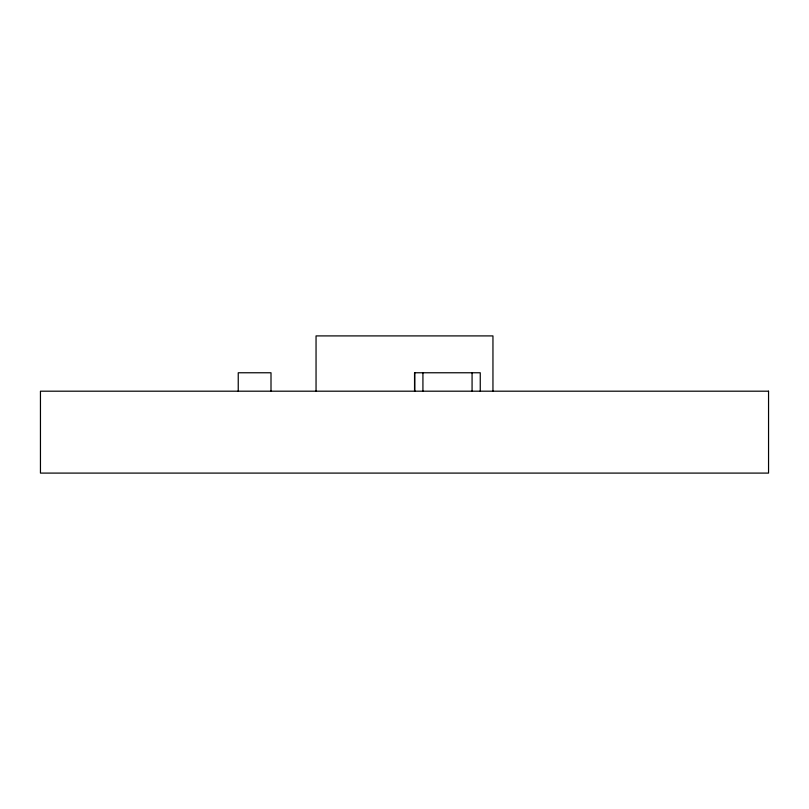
<?xml version="1.0" encoding="UTF-8"?>
<svg xmlns="http://www.w3.org/2000/svg" width="809" height="809" viewBox="0 0 809 809"><rect width="100%" height="100%" fill="white"/><g stroke="black" fill="none" stroke-linecap="round" stroke-linejoin="round"><path stroke-width="1.21" d="M492.954 391.192L492.954 335.907L316.046 335.907L316.046 391.192M480.253 391.192L480.253 372.767L414.542 372.767L414.542 391.192M472.072 372.767L472.072 391.192M422.925 372.767L422.925 391.192M414.734 372.767L414.734 391.192M271.005 391.192L271.005 372.767L238.24 372.767L238.24 391.192M768.55 391.192L40.45 391.192L40.45 473.093L768.55 473.093L768.55 391.192"/></g></svg>
